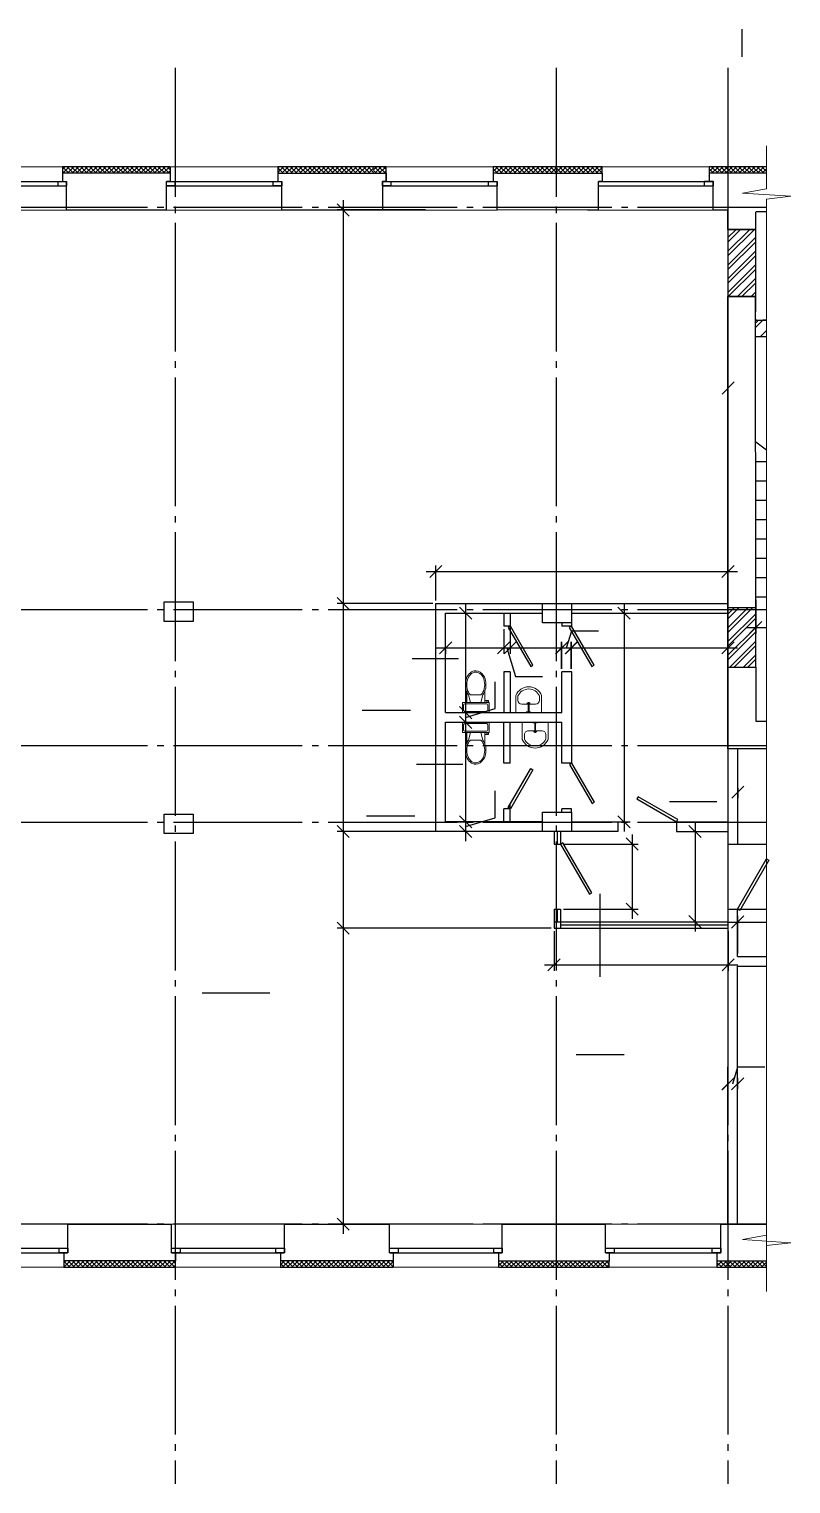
# Model space of a CAD drawing. Header units: metres. Extents: x 259338 to 307880, y -166790 to -144223.
# Drawn here: x 296065 to 307880, y -166790 to -144223 of the extents above; entities that cross this region are included whole.
import ezdxf

# ---------------------------------------------------------------- set-up
doc = ezdxf.new("R2010")
doc.units = ezdxf.units.M
doc.header["$MEASUREMENT"] = 0
doc.linetypes.add('ACAD_ISO03W100', pattern=[30, 12, -18])
doc.linetypes.add('GOST2.303 5', pattern=[24, 20, -1.5, 1, -1.5])

msp = doc.modelspace()

# ---------------------------------------------------------------- linework, layer by layer
at = {"color": 7, "linetype": 'Continuous', "lineweight": 25, "ltscale": 100}
for p, q in [((307117, -144223), (307117, -144653)), ((301233, -154786), (301983, -154786)), ((305999, -156205), (306734, -156205)), ((301300, -156426), (302050, -156426)), ((298752, -159174), (299797, -159174)), ((304550, -160127), (305295, -160127))]:
    msp.add_line(p, q, dxfattribs=at)
at = {"color": 7, "linetype": 'GOST2.303 5', "lineweight": 25, "ltscale": 100}
for p, q in [((298329, -144826), (298329, -166790)), ((304239, -144826), (304239, -166790)), ((306904, -144826), (306904, -166790)), ((307503, -146991), (259370, -146991)), ((307503, -153231), (259370, -153231)), ((307503, -155343), (259838, -155341)), ((307503, -156531), (259870, -156531)), ((307503, -162761), (259370, -162761))]:
    msp.add_line(p, q, dxfattribs=at)
at = {"color": 7, "ltscale": 800}
msp.add_line((306907, -156951), (306907, -145543), dxfattribs=at)
at = {"color": 7, "linetype": 'Continuous', "lineweight": 20}
for p, q in [((307503, -146700), (307503, -146034)), ((307503, -146700), (307130, -146766)), ((307130, -146766), (307880, -146817)), ((307880, -146817), (307503, -146859)), ((307503, -146859), (307503, -163808)), ((307503, -162932), (307130, -162998)), ((307130, -162998), (307880, -163050)), ((307880, -163050), (307503, -163091))]:
    msp.add_line(p, q, dxfattribs=at)
at = {"color": 7, "lineweight": 13, "ltscale": 200}
for p, q in [((294934, -146360), (296584, -146360)), ((299924, -146360), (298264, -146360)), ((301484, -146360), (303264, -146360)), ((304834, -146359), (306614, -146359)), ((296644, -147030), (294874, -147030)), ((299984, -147030), (298194, -147030)), ((303324, -147030), (301374, -147030)), ((306674, -147030), (304724, -147030)), ((295004, -162760), (296664, -162760)), ((298274, -162760), (300024, -162760)), ((301654, -162760), (303404, -162760)), ((305004, -162760), (306794, -162760)), ((295064, -163430), (296604, -163430)), ((298334, -163430), (299964, -163430)), ((301714, -163430), (303344, -163430)), ((305064, -163430), (306734, -163430))]:
    msp.add_line(p, q, dxfattribs=at)
at = {"color": 7, "linetype": 'Continuous'}
for p, q in [((296584, -146394), (296619, -146360)), ((296684, -146460), (296584, -146360)), ((296584, -146360), (296584, -146585)), ((298254, -146360), (296584, -146360)), ((296613, -146460), (296584, -146431)), ((296589, -146460), (296689, -146360)), ((296755, -146460), (296655, -146360)), ((296660, -146460), (296760, -146360)), ((296825, -146460), (296725, -146360)), ((296731, -146460), (296831, -146360)), ((296896, -146460), (296796, -146360)), ((296801, -146460), (296901, -146360)), ((296967, -146460), (296867, -146360)), ((296872, -146460), (296972, -146360)), ((297038, -146460), (296937, -146360)), ((296943, -146460), (297043, -146360)), ((297108, -146460), (297008, -146360)), ((297013, -146460), (297114, -146360)), ((297179, -146460), (297079, -146360)), ((297084, -146460), (297184, -146360)), ((297250, -146460), (297149, -146360)), ((297155, -146460), (297255, -146360)), ((297320, -146460), (297220, -146360)), ((297225, -146460), (297326, -146360)), ((297391, -146460), (297291, -146360)), ((297296, -146460), (297396, -146360)), ((297462, -146460), (297362, -146360)), ((297367, -146460), (297467, -146360)), ((297533, -146460), (297432, -146360)), ((297438, -146460), (297538, -146360)), ((297603, -146460), (297503, -146360)), ((297508, -146460), (297609, -146360)), ((297674, -146460), (297574, -146360)), ((297579, -146460), (297679, -146360)), ((297745, -146460), (297644, -146360)), ((297650, -146460), (297750, -146360)), ((297815, -146460), (297715, -146360)), ((297720, -146460), (297821, -146360)), ((297886, -146460), (297786, -146360)), ((297791, -146460), (297891, -146360)), ((297957, -146460), (297857, -146360)), ((297862, -146460), (297962, -146360)), ((298028, -146460), (297927, -146360)), ((297933, -146460), (298033, -146360)), ((298098, -146460), (297998, -146360)), ((298003, -146460), (298104, -146360)), ((298169, -146460), (298069, -146360)), ((298074, -146460), (298174, -146360)), ((298240, -146460), (298139, -146360)), ((298145, -146460), (298245, -146360)), ((298254, -146404), (298210, -146360)), ((298215, -146460), (298254, -146421)), ((298254, -146360), (298254, -146460)), ((299924, -146378), (299943, -146360)), ((299924, -146448), (300013, -146360)), ((301604, -146360), (299924, -146360)), ((299924, -146360), (299924, -146460)), ((300008, -146460), (299924, -146376)), ((299938, -146460), (299924, -146447)), ((300079, -146460), (299978, -146360)), ((299983, -146460), (300084, -146360)), ((300150, -146460), (300049, -146360)), ((300054, -146460), (300155, -146360)), ((300220, -146460), (300120, -146360)), ((300125, -146460), (300225, -146360)), ((300291, -146460), (300191, -146360)), ((300196, -146460), (300296, -146360)), ((300362, -146460), (300261, -146360)), ((300266, -146460), (300367, -146360)), ((300433, -146460), (300332, -146360)), ((300337, -146460), (300438, -146360)), ((300503, -146460), (300403, -146360)), ((300408, -146460), (300508, -146360)), ((300574, -146460), (300473, -146360)), ((300478, -146460), (300579, -146360)), ((300645, -146460), (300544, -146360)), ((300549, -146460), (300650, -146360)), ((300715, -146460), (300615, -146360)), ((300620, -146460), (300720, -146360)), ((300786, -146460), (300686, -146360)), ((300691, -146460), (300791, -146360)), ((300857, -146460), (300756, -146360)), ((300761, -146460), (300862, -146360)), ((300928, -146460), (300827, -146360)), ((300832, -146460), (300933, -146360)), ((300998, -146460), (300898, -146360)), ((300903, -146460), (301003, -146360)), ((301069, -146460), (300968, -146360)), ((300973, -146460), (301074, -146360)), ((301140, -146460), (301039, -146360)), ((301044, -146460), (301145, -146360)), ((301210, -146460), (301110, -146360)), ((301115, -146460), (301215, -146360)), ((301281, -146460), (301181, -146360)), ((301186, -146460), (301286, -146360)), ((301352, -146460), (301251, -146360)), ((301256, -146460), (301357, -146360)), ((301408, -146446), (301322, -146360)), ((301327, -146460), (301408, -146379)), ((301408, -146375), (301393, -146360)), ((301398, -146460), (301408, -146449)), ((301408, -146407), (301456, -146360)), ((301451, -146460), (301408, -146418)), ((301521, -146460), (301421, -146360)), ((301426, -146460), (301526, -146360)), ((301592, -146460), (301491, -146360)), ((301496, -146460), (301597, -146360)), ((301604, -146402), (301562, -146360)), ((301567, -146460), (301604, -146423)), ((301604, -146585), (301604, -146360)), ((304954, -146360), (303264, -146360)), ((303264, -146360), (303264, -146585)), ((303264, -146361), (303265, -146360)), ((303264, -146431), (303336, -146360)), ((303331, -146460), (303264, -146393)), ((303402, -146460), (303302, -146360)), ((303306, -146460), (303406, -146360)), ((303473, -146460), (303372, -146360)), ((303377, -146460), (303477, -146360)), ((303543, -146460), (303443, -146360)), ((303448, -146460), (303548, -146360)), ((303614, -146460), (303514, -146360)), ((303518, -146460), (303619, -146360)), ((303685, -146460), (303584, -146360)), ((303589, -146460), (303689, -146360)), ((303755, -146460), (303655, -146360)), ((303660, -146460), (303760, -146360)), ((303826, -146460), (303726, -146360)), ((303731, -146460), (303831, -146360)), ((303897, -146460), (303797, -146360)), ((303801, -146460), (303902, -146360)), ((303968, -146460), (303867, -146360)), ((303872, -146460), (303972, -146360)), ((304038, -146460), (303938, -146360)), ((303943, -146460), (304043, -146360)), ((304109, -146460), (304009, -146360)), ((304013, -146460), (304114, -146360)), ((304180, -146460), (304079, -146360)), ((304084, -146460), (304185, -146360)), ((304250, -146460), (304150, -146360)), ((304155, -146460), (304254, -146361)), ((304254, -146393), (304221, -146360)), ((304226, -146460), (304254, -146431)), ((304254, -146361), (304255, -146360)), ((304254, -146431), (304326, -146360)), ((304321, -146460), (304254, -146393)), ((304392, -146460), (304291, -146360)), ((304296, -146460), (304397, -146360)), ((304462, -146460), (304362, -146360)), ((304367, -146460), (304468, -146360)), ((304533, -146460), (304433, -146360)), ((304438, -146460), (304538, -146360)), ((304604, -146460), (304503, -146360)), ((304508, -146460), (304609, -146360)), ((304675, -146460), (304574, -146360)), ((304579, -146460), (304680, -146360)), ((304745, -146460), (304645, -146360)), ((304650, -146460), (304750, -146360)), ((304816, -146460), (304716, -146360)), ((304721, -146460), (304821, -146360)), ((304887, -146460), (304786, -146360)), ((304791, -146460), (304892, -146360)), ((304954, -146457), (304857, -146360)), ((304862, -146460), (304954, -146368)), ((304954, -146386), (304928, -146360)), ((304933, -146460), (304954, -146438)), ((304954, -146457), (304954, -146360)), ((307503, -146359), (306614, -146359)), ((306614, -146359), (306614, -146585)), ((306614, -146360), (306614, -146359)), ((306614, -146430), (306685, -146359)), ((306681, -146460), (306614, -146393)), ((306751, -146460), (306651, -146359)), ((306656, -146460), (306756, -146359)), ((306822, -146460), (306722, -146359)), ((306727, -146460), (306827, -146359)), ((306893, -146460), (306793, -146359)), ((306797, -146460), (306897, -146359)), ((306963, -146460), (306863, -146359)), ((306868, -146460), (306968, -146359)), ((307034, -146460), (306934, -146359)), ((306939, -146460), (307039, -146359)), ((307105, -146460), (307005, -146359)), ((307009, -146460), (307110, -146359)), ((307176, -146460), (307075, -146359)), ((307080, -146460), (307180, -146359)), ((307246, -146460), (307146, -146359)), ((307151, -146460), (307251, -146359)), ((307317, -146460), (307217, -146359)), ((307222, -146460), (307322, -146359)), ((307388, -146460), (307287, -146359)), ((307292, -146460), (307393, -146359)), ((307458, -146460), (307358, -146359)), ((307363, -146460), (307463, -146359)), ((307503, -146433), (307429, -146359)), ((307434, -146460), (307503, -146390)), ((307503, -146363), (307499, -146359)), ((301604, -146472), (301604, -146472)), ((301604, -146494), (301604, -146494)), ((301604, -146543), (301604, -146543)), ((301604, -146564), (301604, -146564)), ((301604, -146585), (301604, -146585)), ((306614, -146464), (306614, -146463)), ((306614, -146502), (306614, -146501)), ((306614, -146535), (306614, -146534)), ((306614, -146572), (306614, -146572)), ((306904, -147458), (307031, -147332)), ((306904, -147670), (307243, -147332)), ((306904, -147529), (307101, -147332)), ((306904, -147741), (307314, -147332)), ((306904, -147883), (307334, -147453)), ((306904, -147953), (307334, -147523)), ((306904, -148095), (307334, -147665)), ((306904, -148165), (307334, -147735)), ((306904, -148307), (307334, -147877)), ((306908, -148373), (307334, -147948)), ((307050, -148373), (307334, -148089)), ((307120, -148373), (307334, -148160)), ((307262, -148373), (307334, -148301)), ((307333, -148373), (307334, -148372)), ((307333, -148783), (307376, -148740)), ((307333, -148854), (307446, -148740)), ((307409, -148990), (307503, -148896)), ((296604, -163330), (296604, -163430)), ((296604, -163359), (296633, -163330)), ((296604, -163429), (296704, -163330)), ((296698, -163430), (296604, -163336)), ((296768, -163430), (296669, -163330)), ((296675, -163430), (296774, -163330)), ((296839, -163430), (296740, -163330)), ((296746, -163430), (296845, -163330)), ((296910, -163430), (296810, -163330)), ((296816, -163430), (296916, -163330)), ((296980, -163430), (296881, -163330)), ((296887, -163430), (296987, -163330)), ((297051, -163430), (296952, -163330)), ((296958, -163430), (297057, -163330)), ((297122, -163430), (297022, -163330)), ((297029, -163430), (297128, -163330)), ((297193, -163430), (297093, -163330)), ((297099, -163430), (297199, -163330)), ((297263, -163430), (297164, -163330)), ((297170, -163430), (297269, -163330)), ((297334, -163430), (297234, -163330)), ((297241, -163430), (297340, -163330)), ((297405, -163430), (297305, -163330)), ((297311, -163430), (297411, -163330)), ((297475, -163430), (297376, -163330)), ((297382, -163430), (297482, -163330)), ((297546, -163430), (297447, -163330)), ((297453, -163430), (297552, -163330)), ((297617, -163430), (297517, -163330)), ((297523, -163430), (297623, -163330)), ((297688, -163430), (297588, -163330)), ((297594, -163430), (297694, -163330)), ((297758, -163430), (297659, -163330)), ((297665, -163430), (297764, -163330)), ((297829, -163430), (297729, -163330)), ((297736, -163430), (297835, -163330)), ((297900, -163430), (297800, -163330)), ((297806, -163430), (297906, -163330)), ((297970, -163430), (297871, -163330)), ((297877, -163430), (297977, -163330)), ((298041, -163430), (297942, -163330)), ((297948, -163430), (298047, -163330)), ((298112, -163430), (298012, -163330)), ((298018, -163430), (298118, -163330)), ((298183, -163430), (298083, -163330)), ((298089, -163430), (298189, -163330)), ((298253, -163430), (298154, -163330)), ((298160, -163430), (298259, -163330)), ((298324, -163430), (298224, -163330)), ((298231, -163430), (298330, -163330)), ((298334, -163369), (298295, -163330)), ((298334, -163430), (298334, -163330)), ((299964, -163330), (299964, -163430)), ((299964, -163393), (300027, -163330)), ((300021, -163430), (299964, -163373)), ((300092, -163430), (299992, -163330)), ((299998, -163430), (300098, -163330)), ((300162, -163430), (300063, -163330)), ((300069, -163430), (300169, -163330)), ((300233, -163430), (300134, -163330)), ((300140, -163430), (300239, -163330)), ((300304, -163430), (300204, -163330)), ((300210, -163430), (300310, -163330)), ((300375, -163430), (300275, -163330)), ((300281, -163430), (300381, -163330)), ((300445, -163430), (300346, -163330)), ((300352, -163430), (300451, -163330)), ((300516, -163430), (300416, -163330)), ((300423, -163430), (300522, -163330)), ((300587, -163430), (300487, -163330)), ((300493, -163430), (300593, -163330)), ((300657, -163430), (300558, -163330)), ((300564, -163430), (300664, -163330)), ((300728, -163430), (300629, -163330)), ((300635, -163430), (300734, -163330)), ((300799, -163430), (300699, -163330)), ((300705, -163430), (300805, -163330)), ((300870, -163430), (300770, -163330)), ((300776, -163430), (300876, -163330)), ((300940, -163430), (300841, -163330)), ((300847, -163430), (300946, -163330)), ((301011, -163430), (300911, -163330)), ((300918, -163430), (301017, -163330)), ((301082, -163430), (300982, -163330)), ((300988, -163430), (301088, -163330)), ((301152, -163430), (301053, -163330)), ((301059, -163430), (301159, -163330)), ((301223, -163430), (301124, -163330)), ((301130, -163430), (301229, -163330)), ((301294, -163430), (301194, -163330)), ((301200, -163430), (301300, -163330)), ((301365, -163430), (301265, -163330)), ((301271, -163430), (301371, -163330)), ((301435, -163430), (301336, -163330)), ((301342, -163430), (301441, -163330)), ((301506, -163430), (301406, -163330)), ((301413, -163430), (301512, -163330)), ((301577, -163430), (301477, -163330)), ((301483, -163430), (301583, -163330)), ((301647, -163430), (301548, -163330)), ((301554, -163430), (301653, -163330)), ((301708, -163419), (301619, -163330)), ((301625, -163430), (301708, -163347)), ((301708, -163348), (301689, -163330)), ((301714, -163330), (301714, -163430)), ((303344, -163330), (303344, -163430)), ((303344, -163336), (303351, -163330)), ((303344, -163407), (303421, -163330)), ((303415, -163430), (303344, -163359)), ((303486, -163430), (303386, -163330)), ((303392, -163430), (303492, -163330)), ((303557, -163430), (303457, -163330)), ((303463, -163430), (303563, -163330)), ((303627, -163430), (303528, -163330)), ((303534, -163430), (303633, -163330)), ((303698, -163430), (303598, -163330)), ((303605, -163430), (303704, -163330)), ((303769, -163430), (303669, -163330)), ((303675, -163430), (303775, -163330)), ((303839, -163430), (303740, -163330)), ((303746, -163430), (303846, -163330)), ((303910, -163430), (303811, -163330)), ((303817, -163430), (303916, -163330)), ((303981, -163430), (303881, -163330)), ((303887, -163430), (303987, -163330)), ((304052, -163430), (303952, -163330)), ((303958, -163430), (304058, -163330)), ((304122, -163430), (304023, -163330)), ((304029, -163430), (304128, -163330)), ((304193, -163430), (304093, -163330)), ((304100, -163430), (304198, -163331)), ((304264, -163430), (304164, -163330)), ((304198, -163331), (304199, -163330)), ((304198, -163402), (304270, -163330)), ((304334, -163430), (304235, -163330)), ((304241, -163430), (304340, -163330)), ((304405, -163430), (304306, -163330)), ((304312, -163430), (304411, -163330)), ((304476, -163430), (304376, -163330)), ((304382, -163430), (304482, -163330)), ((304546, -163430), (304447, -163330)), ((304453, -163430), (304553, -163330)), ((304617, -163430), (304518, -163330)), ((304524, -163430), (304623, -163330)), ((304688, -163430), (304588, -163330)), ((304595, -163430), (304694, -163330)), ((304759, -163430), (304659, -163330)), ((304665, -163430), (304765, -163330)), ((304829, -163430), (304730, -163330)), ((304736, -163430), (304835, -163330)), ((304900, -163430), (304801, -163330)), ((304807, -163430), (304906, -163330)), ((304971, -163430), (304871, -163330)), ((304877, -163430), (304977, -163330)), ((305041, -163430), (304942, -163330)), ((304948, -163430), (305048, -163330)), ((305064, -163382), (305013, -163330)), ((305019, -163430), (305064, -163384)), ((305064, -163430), (305064, -163330)), ((306734, -163330), (306734, -163430)), ((306734, -163340), (306745, -163330)), ((306734, -163411), (306815, -163330)), ((306809, -163430), (306734, -163355)), ((306880, -163430), (306780, -163330)), ((306787, -163430), (306886, -163330)), ((306951, -163430), (306851, -163330)), ((306857, -163430), (306957, -163330)), ((307021, -163430), (306922, -163330)), ((306928, -163430), (307027, -163330)), ((307092, -163430), (306993, -163330)), ((306999, -163430), (307098, -163330)), ((307163, -163430), (307063, -163330)), ((307069, -163430), (307169, -163330)), ((307233, -163430), (307134, -163330)), ((307140, -163430), (307240, -163330)), ((307304, -163430), (307205, -163330)), ((307211, -163430), (307310, -163330)), ((307375, -163430), (307275, -163330)), ((307282, -163430), (307381, -163330)), ((307446, -163430), (307346, -163330)), ((307352, -163430), (307452, -163330)), ((307503, -163416), (307417, -163330)), ((307423, -163430), (307503, -163350)), ((307503, -163345), (307488, -163330)), ((296627, -163430), (296604, -163407)), ((296604, -163430), (298334, -163430)), ((298301, -163430), (298334, -163397)), ((299964, -163430), (301714, -163430)), ((301695, -163430), (301708, -163417)), ((303344, -163430), (303344, -163429)), ((303344, -163430), (305064, -163430)), ((304170, -163430), (304198, -163402)), ((306739, -163430), (306734, -163425)), ((306734, -163430), (307503, -163430)), ((307494, -163430), (307503, -163420))]:
    msp.add_line(p, q, dxfattribs=at)
at = {"color": 7, "ltscale": 200}
for p, q in [((296584, -146460), (296584, -146585)), ((298254, -146460), (296584, -146460)), ((298254, -146460), (298254, -146585)), ((299924, -146460), (299924, -146585)), ((299924, -146460), (301604, -146460)), ((301604, -146460), (301604, -146585)), ((303264, -146460), (303264, -146585)), ((303324, -146460), (303264, -146460)), ((303324, -146460), (304954, -146457)), ((304954, -146457), (304954, -146585)), ((306614, -146460), (306614, -146585)), ((307503, -146460), (306614, -146460)), ((296584, -146585), (296644, -146585)), ((296644, -147030), (296644, -146586)), ((298194, -147030), (298194, -146586)), ((298254, -146585), (298195, -146585)), ((299924, -146585), (299984, -146585)), ((299984, -147030), (299984, -146586)), ((301544, -146585), (301544, -147030)), ((301604, -146585), (301544, -146585)), ((303264, -146585), (303324, -146585)), ((303324, -147030), (303324, -146586)), ((304954, -146585), (304894, -146585)), ((304894, -147029), (304894, -146585)), ((306614, -146585), (306674, -146585)), ((306614, -146585), (306673, -146585)), ((306674, -147030), (306674, -146586)), ((298194, -147030), (296644, -147030)), ((301544, -147030), (299984, -147030)), ((304894, -147029), (303324, -147030)), ((306904, -147030), (306674, -147030)), ((306904, -147332), (306904, -147030)), ((307334, -147332), (307334, -147061)), ((307503, -147060), (307335, -147060)), ((306904, -147332), (306904, -148373)), ((307334, -147332), (306904, -147332)), ((306904, -147332), (307334, -147332)), ((307334, -148373), (307334, -147332)), ((306904, -148373), (307334, -148373)), ((307334, -148373), (306904, -148373)), ((306904, -153200), (306904, -148373)), ((307334, -153200), (307333, -148373)), ((307334, -148740), (307503, -148740)), ((307333, -148990), (307503, -148990)), ((307503, -150755), (307334, -150630)), ((307334, -150930), (307503, -150930)), ((307334, -151230), (307503, -151230)), ((307334, -151530), (307503, -151530)), ((307334, -151830), (307503, -151830)), ((307334, -152130), (307503, -152130)), ((307334, -152430), (307503, -152430)), ((307334, -152730), (307503, -152730)), ((298159, -153410), (298159, -153110)), ((298159, -153110), (298609, -153110)), ((298609, -153110), (298609, -153410)), ((302374, -153133), (306907, -153133)), ((302374, -156669), (302374, -153133)), ((304027, -153433), (304027, -153133)), ((304477, -153133), (304477, -153483)), ((307334, -153200), (306904, -153200)), ((306904, -155390), (306904, -153200)), ((307334, -153030), (307503, -153030)), ((307334, -154120), (307334, -153200)), ((298609, -153410), (298159, -153410)), ((302524, -153283), (304027, -153283)), ((302524, -154826), (302524, -153283)), ((304477, -153433), (304027, -153433)), ((304327, -153433), (304327, -153483)), ((304477, -153283), (306907, -153283)), ((303530, -153483), (303426, -153483)), ((304477, -153483), (304327, -153483)), ((306904, -154120), (307334, -154120)), ((307334, -154120), (307334, -154960)), ((303526, -154193), (303426, -154193)), ((304327, -154826), (304327, -154193)), ((304482, -154193), (304327, -154193)), ((304482, -155609), (304482, -154193)), ((302524, -154826), (304327, -154826)), ((302524, -156519), (302524, -154976)), ((302524, -154976), (304327, -154976)), ((304327, -155609), (304327, -154976)), ((307334, -154960), (307503, -154960)), ((307503, -155390), (306904, -155390)), ((306907, -156520), (306908, -155390)), ((307057, -156864), (307057, -155390)), ((303526, -155609), (303426, -155609)), ((304482, -155609), (304327, -155609)), ((303530, -156319), (303426, -156319)), ((304029, -156669), (304029, -156369)), ((304029, -156369), (304479, -156369)), ((304327, -156369), (304327, -156319)), ((304477, -156319), (304327, -156319)), ((304477, -156369), (304477, -156319)), ((304479, -156369), (304479, -156669)), ((298159, -156699), (298159, -156399)), ((298159, -156399), (298609, -156399)), ((298609, -156399), (298609, -156699)), ((304029, -156519), (302524, -156519)), ((304477, -156519), (305198, -156519)), ((305198, -156519), (305197, -156669)), ((306108, -156520), (306107, -156670)), ((306108, -156520), (306907, -156520)), ((298609, -156699), (298159, -156699)), ((304479, -156669), (302374, -156669)), ((304207, -156669), (304207, -156864)), ((304257, -156669), (304257, -156864)), ((304307, -156669), (304307, -156864)), ((305197, -156669), (304479, -156669)), ((306107, -156670), (306907, -156670)), ((306907, -156864), (306907, -156670)), ((304207, -156864), (304307, -156864)), ((306907, -156864), (307057, -156864)), ((304207, -157874), (304207, -158169)), ((304207, -157874), (304307, -157874)), ((304257, -157874), (304257, -158069)), ((304307, -157874), (304307, -158169)), ((306904, -162760), (306906, -157874)), ((306906, -157874), (307054, -157874)), ((307054, -158610), (307054, -157874)), ((304207, -158069), (306906, -158069)), ((304207, -158169), (306906, -158169)), ((304307, -158119), (306906, -158119)), ((307054, -158610), (307503, -158610)), ((307054, -162760), (307054, -158760)), ((307054, -158760), (307503, -158760)), ((296664, -162760), (296944, -162760)), ((296664, -163205), (296664, -162760)), ((296874, -162760), (298274, -162760)), ((298274, -163205), (298274, -162760)), ((300024, -162760), (300304, -162760)), ((300024, -163205), (300024, -162760)), ((300214, -162760), (301654, -162760)), ((301654, -163205), (301654, -162760)), ((303404, -163205), (303404, -162760)), ((303404, -162760), (305004, -162760)), ((305004, -163205), (305004, -162760)), ((306794, -163205), (306794, -162760)), ((306794, -162760), (307503, -162760)), ((296604, -163205), (296604, -163330)), ((296664, -163205), (296604, -163205)), ((298334, -163330), (296604, -163330)), ((298275, -163205), (298334, -163205)), ((298334, -163205), (298334, -163330)), ((299964, -163205), (299964, -163330)), ((300024, -163205), (299964, -163205)), ((301714, -163330), (299964, -163330)), ((301655, -163205), (301714, -163205)), ((301714, -163205), (301714, -163330)), ((303344, -163205), (303344, -163330)), ((303404, -163205), (303344, -163205)), ((303344, -163330), (305064, -163330)), ((305005, -163205), (305064, -163205)), ((305064, -163205), (305064, -163330)), ((306734, -163205), (306734, -163330)), ((306794, -163205), (306734, -163205)), ((306734, -163330), (307503, -163330))]:
    msp.add_line(p, q, dxfattribs=at)
at = {"color": 7, "linetype": 'Continuous', "lineweight": 13}
msp.add_line((307503, -146460), (306614, -146460), dxfattribs=at)
at = {"color": 7}
for p, q in [((294874, -146585), (296647, -146585)), ((294874, -146655), (296647, -146655)), ((296514, -146655), (296514, -146585)), ((296647, -146585), (296647, -146655)), ((298194, -146586), (298328, -146586)), ((298194, -146655), (298194, -146586)), ((298194, -146655), (299968, -146655)), ((298328, -146655), (298194, -146655)), ((298254, -146585), (299923, -146585)), ((298328, -146586), (298328, -146655)), ((299850, -146586), (299984, -146586)), ((299850, -146655), (299850, -146586)), ((299984, -146655), (299850, -146655)), ((299984, -146586), (299984, -146655)), ((301544, -146585), (303324, -146586)), ((301544, -146586), (301678, -146586)), ((301544, -146655), (301544, -146586)), ((301544, -146655), (303324, -146655)), ((301678, -146655), (301544, -146655)), ((301678, -146586), (301678, -146655)), ((303191, -146585), (303324, -146585)), ((303191, -146655), (303191, -146585)), ((303324, -146585), (303324, -146655)), ((304894, -146585), (306673, -146585)), ((304894, -146654), (306674, -146654)), ((306540, -146584), (306674, -146584)), ((306540, -146654), (306540, -146584)), ((306674, -146584), (306674, -146654)), ((303530, -153483), (303496, -153503)), ((303496, -153503), (303846, -154109)), ((303880, -154089), (303530, -153483)), ((304477, -153483), (304443, -153503)), ((304443, -153503), (304793, -154109)), ((304827, -154089), (304477, -153483)), ((303846, -154109), (303880, -154089)), ((304793, -154109), (304827, -154089)), ((303496, -156299), (303846, -155693)), ((303846, -155693), (303880, -155713)), ((304482, -155609), (304447, -155629)), ((304447, -155629), (304797, -156235)), ((304832, -156215), (304482, -155609)), ((303880, -155713), (303530, -156319)), ((305513, -156130), (305493, -156165)), ((306128, -156485), (305513, -156130)), ((303530, -156319), (303496, -156299)), ((304797, -156235), (304832, -156215)), ((305493, -156165), (306108, -156520)), ((306108, -156520), (306128, -156485)), ((304342, -156844), (304307, -156864)), ((304307, -156864), (304757, -157644)), ((304792, -157624), (304342, -156844)), ((307054, -157874), (307504, -157095)), ((307539, -157115), (307089, -157894)), ((307504, -157095), (307539, -157115)), ((304757, -157644), (304792, -157624)), ((307089, -157894), (307054, -157874)), ((295004, -163135), (296664, -163135)), ((296531, -163205), (296531, -163135)), ((296664, -163135), (296664, -163205)), ((298274, -163135), (300024, -163135)), ((298274, -163205), (298274, -163135)), ((298408, -163135), (298408, -163205)), ((299891, -163205), (299891, -163135)), ((300024, -163135), (300024, -163205)), ((301654, -163135), (303404, -163135)), ((301654, -163205), (301654, -163135)), ((301788, -163135), (301788, -163205)), ((303271, -163205), (303271, -163135)), ((303404, -163135), (303404, -163205)), ((305004, -163135), (306794, -163135)), ((305004, -163205), (305004, -163135)), ((305138, -163135), (305138, -163205)), ((306661, -163205), (306661, -163135)), ((306794, -163135), (306794, -163205)), ((295004, -163205), (296663, -163205)), ((296664, -163205), (296531, -163205)), ((298274, -163205), (300023, -163205)), ((298408, -163205), (298274, -163205)), ((300024, -163205), (299891, -163205)), ((301654, -163205), (303403, -163205)), ((301788, -163205), (301654, -163205)), ((303404, -163205), (303271, -163205)), ((305004, -163205), (306793, -163205)), ((305138, -163205), (305004, -163205)), ((306794, -163205), (306661, -163205))]:
    msp.add_line(p, q, dxfattribs=at)
at = {"color": 7, "ltscale": 75}
for p, q in [((300934, -146879), (300934, -162910)), ((302214, -147029), (300841, -147029)), ((307334, -148610), (307334, -148085)), ((302374, -153086), (302374, -152544)), ((306904, -153087), (306904, -152544)), ((302224, -152638), (307054, -152638)), ((302327, -153134), (300841, -153134)), ((302836, -153133), (302836, -156819)), ((305292, -153134), (305292, -156669)), ((307334, -153077), (307334, -153599)), ((302716, -153283), (302930, -153283)), ((305145, -153284), (305386, -153284)), ((303426, -153530), (303426, -153913)), ((303526, -153466), (303526, -153913)), ((304402, -153820), (304481, -153558)), ((304481, -153558), (304898, -153558)), ((307184, -153505), (307503, -153505)), ((302376, -153820), (307054, -153820)), ((302526, -153847), (302526, -153913)), ((303476, -153820), (303609, -154265)), ((304325, -154146), (304325, -153726)), ((304327, -154146), (304327, -153726)), ((304474, -154146), (304474, -153726)), ((304477, -154146), (304477, -153726)), ((306904, -153919), (306904, -153726)), ((303293, -154764), (303293, -154347)), ((303609, -154265), (304026, -154265)), ((302836, -154901), (303293, -154764)), ((302716, -154826), (302930, -154826)), ((302726, -154976), (302930, -154976)), ((303293, -156457), (303293, -156040)), ((307057, -155998), (307057, -156154)), ((302706, -156519), (302930, -156519)), ((302836, -156594), (303293, -156457)), ((305196, -156519), (305386, -156519)), ((306393, -156520), (306393, -158219)), ((303847, -156669), (300841, -156669)), ((305420, -156714), (305420, -158024)), ((306410, -156670), (306487, -156670)), ((304354, -156864), (305514, -156864)), ((307027, -156864), (307503, -156864)), ((304354, -157874), (305514, -157874)), ((307027, -157874), (307503, -157874)), ((304160, -158169), (300841, -158169)), ((306410, -158069), (306487, -158069)), ((306905, -158074), (307503, -158074)), ((307055, -158563), (307055, -157980)), ((304207, -158216), (304207, -158833)), ((306907, -158217), (306907, -158833)), ((304057, -158739), (307057, -158739)), ((306980, -160584), (307058, -160322)), ((307058, -160322), (307476, -160322)), ((306905, -160662), (306905, -160490)), ((306907, -160662), (306907, -160490)), ((307054, -160662), (307054, -160490)), ((307055, -160662), (307055, -160490)), ((302910, -162760), (300841, -162760))]:
    msp.add_line(p, q, dxfattribs=at)
at = {"color": 0, "linetype": 'ByBlock'}
for p, q in [((301028, -147123), (300841, -146935)), ((306813, -149884), (307001, -149697)), ((307002, -149697), (306814, -149884)), ((302468, -152544), (302280, -152732)), ((306810, -152732), (306998, -152544)), ((300841, -153041), (301028, -153228)), ((302930, -153377), (302743, -153190)), ((305386, -153378), (305198, -153191)), ((307428, -153412), (307240, -153599)), ((302620, -153726), (302432, -153913)), ((303519, -153726), (303332, -153913)), ((303432, -153913), (303619, -153726)), ((304232, -153913), (304419, -153726)), ((304421, -153726), (304234, -153913)), ((304568, -153726), (304380, -153913)), ((304383, -153913), (304571, -153726)), ((306810, -153913), (306998, -153726)), ((302743, -154732), (302930, -154920)), ((302743, -154882), (302930, -155070)), ((307151, -155967), (306963, -156154)), ((301028, -156763), (300841, -156575)), ((302930, -156613), (302743, -156425)), ((302743, -156575), (302930, -156763)), ((305198, -156426), (305386, -156613)), ((306487, -156763), (306299, -156576)), ((305514, -156958), (305326, -156770)), ((305326, -157780), (305514, -157968)), ((300841, -158075), (301028, -158263)), ((306299, -157975), (306487, -158163)), ((307149, -157980), (306961, -158168)), ((304301, -158645), (304113, -158833)), ((306813, -158833), (307001, -158645)), ((306999, -160490), (306811, -160677)), ((306813, -160677), (307001, -160490)), ((307148, -160490), (306960, -160677)), ((306961, -160677), (307149, -160490)), ((300841, -162666), (301028, -162853))]:
    msp.add_line(p, q, dxfattribs=at)
at = {"color": 7, "linetype": 'ACAD_ISO03W100', "ltscale": 5}
msp.add_line((307503, -148740), (307334, -148740), dxfattribs=at)
at = {"color": 7, "linetype": 'Continuous', "ltscale": 200}
for p, q in [((306907, -153295), (307002, -153200)), ((306907, -153507), (307214, -153200)), ((306907, -153365), (307073, -153200)), ((306907, -153578), (307285, -153200)), ((306907, -153719), (307334, -153292)), ((306907, -153790), (307334, -153363)), ((306907, -153931), (307334, -153504)), ((306907, -154002), (307334, -153575)), ((306931, -154120), (307334, -153716)), ((307001, -154120), (307334, -153787)), ((307143, -154120), (307334, -153929)), ((307214, -154120), (307334, -153999))]:
    msp.add_line(p, q, dxfattribs=at)
at = {"color": 7, "ltscale": 100}
for p, q in [((303426, -153283), (303426, -153483)), ((303526, -153283), (303526, -153555)), ((302008, -153986), (302723, -153986)), ((303426, -154193), (303426, -154826)), ((303526, -154193), (303526, -154826)), ((303426, -155609), (303426, -154976)), ((303526, -155609), (303526, -154976)), ((302075, -155626), (302790, -155626)), ((303426, -156519), (303426, -156319)), ((303526, -156519), (303526, -156247)), ((304922, -158927), (304922, -157639))]:
    msp.add_line(p, q, dxfattribs=at)
at = {"color": 7, "linetype": 'Continuous', "lineweight": 9}
for p, q in [((302852, -154499), (302852, -154668)), ((302913, -154668), (302882, -154550)), ((302909, -154550), (303073, -154550)), ((303071, -154668), (303100, -154550)), ((303132, -154495), (303132, -154668)), ((303613, -154826), (303614, -154562)), ((303647, -154568), (303647, -154635)), ((303980, -154569), (303980, -154635)), ((304013, -154826), (304014, -154562)), ((302785, -154668), (303200, -154668)), ((302785, -154826), (302785, -154668)), ((302805, -154787), (302805, -154708)), ((302822, -154688), (303160, -154688)), ((303163, -154807), (302825, -154806)), ((303132, -154639), (303192, -154639)), ((303192, -154658), (303152, -154658)), ((303152, -154658), (303152, -154668)), ((303180, -154705), (303180, -154787)), ((303192, -154639), (303192, -154658)), ((303200, -154668), (303200, -154826)), ((303707, -154695), (303920, -154695)), ((303200, -154826), (302785, -154826)), ((303200, -154976), (302785, -154976)), ((302785, -154976), (302785, -155134)), ((302805, -155016), (302805, -155095)), ((303163, -154996), (302825, -154996)), ((303180, -155097), (303180, -155016)), ((303200, -155134), (303200, -154976)), ((303613, -154826), (304013, -154826)), ((303714, -154976), (304114, -154976)), ((303714, -154976), (303715, -155241)), ((304114, -154976), (304115, -155240)), ((302785, -155134), (303200, -155134)), ((302822, -155114), (303160, -155114)), ((302852, -155304), (302852, -155134)), ((302913, -155134), (302882, -155252)), ((302909, -155252), (303073, -155252)), ((303071, -155134), (303100, -155252)), ((303132, -155308), (303132, -155134)), ((303132, -155164), (303192, -155164)), ((303152, -155144), (303152, -155134)), ((303192, -155144), (303152, -155144)), ((303192, -155164), (303192, -155144)), ((303748, -155234), (303748, -155168)), ((303808, -155108), (304021, -155107)), ((304081, -155234), (304081, -155167))]:
    msp.add_line(p, q, dxfattribs=at)
at = {"color": 7, "linetype": 'Continuous', "lineweight": 5}
for p, q in [((303839, -154680), (303785, -154680)), ((303806, -154823), (303807, -154663)), ((303819, -154823), (303819, -154663)), ((303776, -154816), (303843, -154816)), ((303877, -154986), (303944, -154986)), ((303907, -154979), (303907, -155139)), ((303920, -154979), (303920, -155139)), ((303940, -155123), (303886, -155123))]:
    msp.add_line(p, q, dxfattribs=at)
at = {"color": 7, "ltscale": 200}
for centre, start, end in [((296644, -146586), 0, 90), ((298195, -146586), 90, 180), ((299984, -146586), 0, 90), ((301545, -146586), 90, 180), ((303324, -146586), 0, 90), ((306673, -146585), 0, 90), ((307335, -147061), 90, 179.9956), ((307334, -147070), 359.9956, 89.9956), ((296664, -163205), 270, 0), ((298275, -163205), 180, 270), ((300024, -163205), 270, 0), ((301655, -163205), 180, 270), ((305005, -163205), 180, 270), ((306794, -163205), 270, 0)]:
    msp.add_arc(centre, 0.5, start, end, dxfattribs=at)
at = {"color": 7, "linetype": 'Continuous', "lineweight": 9}
for centre, radius, start, end in [((303814, -154641), 215, 21.7063, 158.1979), ((303814, -154641), 182, 23.6412, 156.263), ((302825, -154708), 20.1, 98.1301, 180), ((302825, -154786), 20.1, 188.1598, 269.9703), ((303160, -154708), 20.1, 8.1598, 89.9703), ((303160, -154787), 20.2, 278.2535, 359.8766), ((303707, -154635), 60, 179.9521, 269.9521), ((303920, -154635), 60, 269.9521, 359.9521), ((302825, -155016), 20.1, 90.0297, 171.8402), ((303160, -155016), 20.2, 0.1234, 81.7465), ((302825, -155095), 20.1, 180, 261.8699), ((303160, -155094), 20.1, 270.0297, 351.8402), ((303914, -155161), 215, 201.8021, 338.2937), ((303808, -155168), 60, 90.0479, 180.0479), ((303914, -155161), 182, 203.737, 336.3588), ((304021, -155167), 60, 0.0479, 90.0479)]:
    msp.add_arc(centre, radius, start, end, dxfattribs=at)
msp.add_ellipse((302992, -154392), major_axis=(1, 195), ratio=0.717232, start_param=3.771627, end_param=8.800986, dxfattribs=at)
at = {"color": 7, "linetype": 'Continuous', "lineweight": 9, "extrusion": (0, 0, -1)}
msp.add_ellipse((302992, -155410), major_axis=(1, -195), ratio=0.717232, start_param=3.771627, end_param=8.800986, dxfattribs=at)
at = {"color": 7, "linetype": 'Continuous', "lineweight": 9}
for points in [[(303100, -154550), (303117, -154529), (303131, -154503), (303162, -154401), (303152, -154313), (303085, -154207), (303040, -154177), (302993, -154177), (302963, -154177), (302933, -154188), (302858, -154249), (302829, -154327), (302834, -154459), (302852, -154512), (302882, -154550)], [(303100, -155252), (303117, -155274), (303131, -155300), (303162, -155401), (303152, -155489), (303085, -155595), (303040, -155625), (302993, -155626), (302963, -155626), (302933, -155614), (302858, -155553), (302829, -155475), (302834, -155344), (302852, -155291), (302882, -155252)]]:
    msp.add_open_spline(points, degree=3, knots=[3.875495, 3.875495, 3.875495, 3.875495, 4.31466, 4.31466, 5.435213, 5.435213, 6.283185, 6.283185, 6.283185, 6.813898, 6.813898, 7.914811, 7.914811, 8.697845, 8.697845, 8.697845, 8.697845], dxfattribs=at)

doc.saveas('drawing.dxf')
